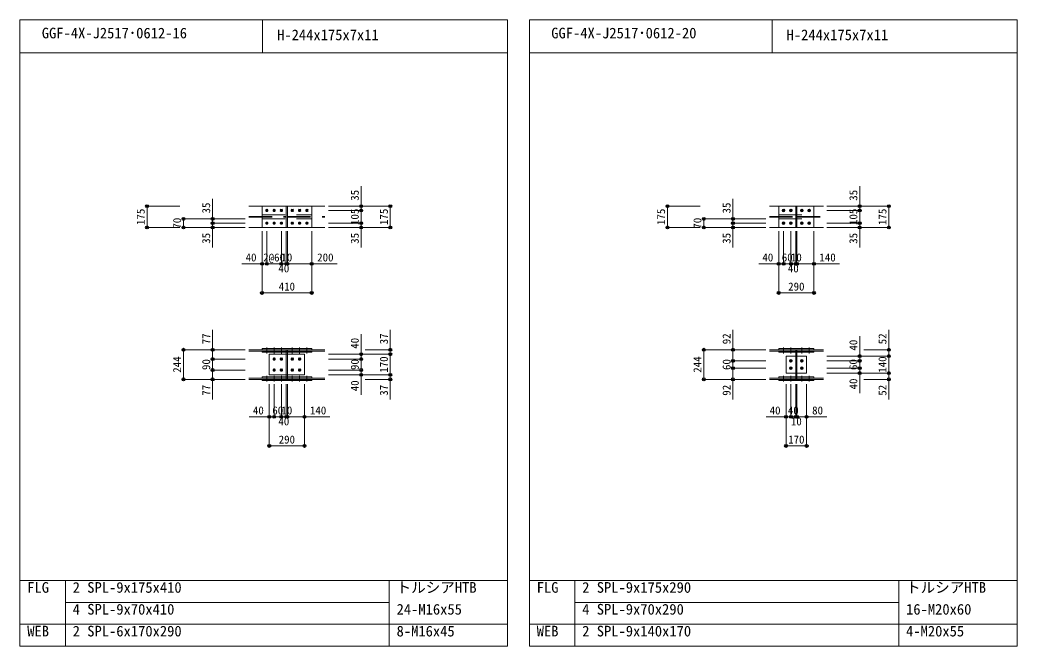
# Model space of a CAD drawing. Units: millimetres, scale not verified. Extents: x -8310 to 8310, y -4800 to 5700.
# Drawn here: x 90 to 8310, y -4800 to 360 of the extents above; entities that cross this region are included whole.
import ezdxf
from ezdxf.enums import TextEntityAlignment as Align

# ---------------------------------------------------------------- set-up
doc = ezdxf.new("R2010")
doc.units = ezdxf.units.MM
doc.header["$LTSCALE"] = 30
doc.header["$PDMODE"] = 32
doc.header["$PDSIZE"] = 24
doc.linetypes.add('USER2', pattern=[9.525, 6.35, -3.175])
doc.layers.add('0-0', color=7, linetype='Continuous')
doc.layers.add('0-2', color=7, linetype='Continuous')
for name, color, linetype, lineweight in [('0-1', 7, 'Continuous', 18), ('0-5', 7, 'Continuous', 18), ('0-6', 7, 'USER2', 18), ('0-8', 7, 'Continuous', 18), ('0-9', 7, 'Continuous', 18), ('0-A', 7, 'Continuous', 18), ('0-B', 7, 'Continuous', 18)]:
    doc.layers.add(name, color=color, linetype=linetype, lineweight=lineweight)
doc.styles.add('ＭＳ ゴシック', font='')
doc.styles.get('ＭＳ ゴシック').set_extended_font_data('MS Gothic')

msp = doc.modelspace()

# ---------------------------------------------------------------- linework, layer by layer
at = {"layer": '0-0'}
for p in [(1138, -1175), (2903, -1175), (2903, -1210), (3143, -1175), (5428, -1175), (7013, -1175), (7013, -1210), (7253, -1175), (1438, -1280), (1678, -1280), (1678, -1315), (2903, -1315), (5728, -1280), (5968, -1280), (5968, -1315), (7013, -1315), (1138, -1350), (1438, -1350), (1678, -1350), (2903, -1350), (3143, -1350), (5428, -1350), (5728, -1350), (5968, -1350), (7013, -1350), (7253, -1350), (2085.5, -1650), (2125.5, -1650), (2245.5, -1650), (2285.5, -1650), (2295.5, -1650), (2495.5, -1650), (6345.5, -1650), (6385.5, -1650), (6445.5, -1650), (6485.5, -1650), (6495.5, -1650), (6635.5, -1650), (2085.5, -1890), (2495.5, -1890), (6345.5, -1890), (6635.5, -1890), (1438, -2358), (1678, -2358), (2903, -2395), (3143, -2358), (3143, -2395), (5728, -2358), (5968, -2358), (7253, -2358), (1678, -2435), (2903, -2435), (5968, -2450), (7013, -2410), (7013, -2450), (7253, -2410), (1678, -2525), (2903, -2525), (5968, -2510), (7013, -2510), (7013, -2550), (7253, -2550), (1438, -2602), (1678, -2602), (2903, -2565), (3143, -2565), (3143, -2602), (5728, -2602), (5968, -2602), (7253, -2602), (2145.5, -2911), (2185.5, -2911), (2245.5, -2911), (2285.5, -2911), (2295.5, -2911), (2435.5, -2911), (6405.5, -2911), (6445.5, -2911), (6485.5, -2911), (6495.5, -2911), (6575.5, -2911), (2145.5, -3151), (2435.5, -3151), (6405.5, -3151), (6575.5, -3151)]:
    msp.add_point(p, dxfattribs=at)
at = {"layer": '0-1'}
for p, q in [((90, -4800), (90, 360)), ((90, 360), (4110, 360)), ((2090, 90), (2090, 360)), ((4110, -4800), (4110, 360)), ((4290, -4800), (4290, 360)), ((4290, 360), (8310, 360)), ((6290, 90), (6290, 360)), ((8310, -4800), (8310, 360)), ((90, 90), (4110, 90)), ((4290, 90), (8310, 90)), ((90, -4260), (4110, -4260)), ((465, -4800), (465, -4260)), ((3135, -4800), (3135, -4260)), ((4290, -4260), (8310, -4260)), ((4665, -4800), (4665, -4260)), ((7335, -4800), (7335, -4260)), ((465, -4440), (3135, -4440)), ((4665, -4440), (7335, -4440)), ((90, -4620), (4110, -4620)), ((4290, -4620), (8310, -4620)), ((90, -4800), (4110, -4800)), ((4290, -4800), (8310, -4800))]:
    msp.add_line(p, q, dxfattribs=at)
at = {"layer": '0-5'}
for p, q in [((1978, -1175), (2285.5, -1175)), ((2085.5, -1175), (2495.5, -1175)), ((2085.5, -1350), (2085.5, -1175)), ((2295.5, -1175), (2603, -1175)), ((6268, -1175), (6485.5, -1175)), ((6345.5, -1175), (6635.5, -1175)), ((6345.5, -1350), (6345.5, -1175)), ((6495.5, -1175), (6713, -1175)), ((1978, -1350), (2285.5, -1350)), ((2295.5, -1350), (2603, -1350)), ((6268, -1350), (6485.5, -1350)), ((6495.5, -1350), (6713, -1350)), ((1978, -2358), (2285.5, -2358)), ((2085.5, -2349), (2495.5, -2349)), ((2085.5, -2358), (2085.5, -2349)), ((2085.5, -2369), (2495.5, -2369)), ((2085.5, -2378), (2085.5, -2369)), ((2285.5, -2395), (2285.5, -2378)), ((2295.5, -2358), (2603, -2358)), ((2295.5, -2369), (2295.5, -2358)), ((2295.5, -2369), (2603, -2369)), ((2295.5, -2395), (2295.5, -2378)), ((6268, -2358), (6485.5, -2358)), ((6345.5, -2349), (6635.5, -2349)), ((6345.5, -2358), (6345.5, -2349)), ((6345.5, -2369), (6635.5, -2369)), ((6345.5, -2378), (6345.5, -2369)), ((6485.5, -2410), (6485.5, -2378)), ((6495.5, -2358), (6713, -2358)), ((6495.5, -2369), (6495.5, -2358)), ((6495.5, -2369), (6713, -2369)), ((6495.5, -2410), (6495.5, -2378)), ((2145.5, -2395), (2435.5, -2395)), ((2145.5, -2565), (2145.5, -2395)), ((6405.5, -2410), (6575.5, -2410)), ((6405.5, -2550), (6405.5, -2410)), ((1978, -2591), (2285.5, -2591)), ((2085.5, -2582), (2285.5, -2582)), ((2085.5, -2591), (2085.5, -2582)), ((2085.5, -2591), (2285.5, -2591)), ((2085.5, -2602), (2285.5, -2602)), ((2085.5, -2611), (2085.5, -2602)), ((2085.5, -2611), (2285.5, -2611)), ((2285.5, -2582), (2285.5, -2565)), ((2285.5, -2582), (2495.5, -2582)), ((2285.5, -2591), (2495.5, -2591)), ((2285.5, -2602), (2495.5, -2602)), ((2285.5, -2611), (2495.5, -2611)), ((2295.5, -2582), (2295.5, -2565)), ((2295.5, -2602), (2603, -2602)), ((2495.5, -2591), (2495.5, -2582)), ((2495.5, -2611), (2495.5, -2602)), ((6268, -2591), (6485.5, -2591)), ((6345.5, -2582), (6485.5, -2582)), ((6345.5, -2591), (6345.5, -2582)), ((6345.5, -2591), (6485.5, -2591)), ((6345.5, -2602), (6485.5, -2602)), ((6345.5, -2611), (6345.5, -2602)), ((6345.5, -2611), (6485.5, -2611)), ((6485.5, -2582), (6485.5, -2550)), ((6485.5, -2582), (6635.5, -2582)), ((6485.5, -2591), (6635.5, -2591)), ((6485.5, -2602), (6635.5, -2602)), ((6485.5, -2611), (6635.5, -2611)), ((6495.5, -2582), (6495.5, -2550)), ((6495.5, -2602), (6713, -2602)), ((6635.5, -2591), (6635.5, -2582)), ((6635.5, -2611), (6635.5, -2602))]:
    msp.add_line(p, q, dxfattribs=at)
for points in [[(2085.5, -1350), (2495.5, -1350), (2495.5, -1175)], [(6345.5, -1350), (6635.5, -1350), (6635.5, -1175)], [(1978, -2369), (2285.5, -2369), (2285.5, -2358)], [(2085.5, -2358), (2495.5, -2358), (2495.5, -2349)], [(2085.5, -2378), (2495.5, -2378), (2495.5, -2369)], [(6268, -2369), (6485.5, -2369), (6485.5, -2358)], [(6345.5, -2358), (6635.5, -2358), (6635.5, -2349)], [(6345.5, -2378), (6635.5, -2378), (6635.5, -2369)], [(2145.5, -2565), (2435.5, -2565), (2435.5, -2395)], [(6405.5, -2550), (6575.5, -2550), (6575.5, -2410)], [(1978, -2602), (2285.5, -2602), (2285.5, -2591)], [(2295.5, -2602), (2295.5, -2591), (2603, -2591)], [(6268, -2602), (6485.5, -2602), (6485.5, -2591)], [(6495.5, -2602), (6495.5, -2591), (6713, -2591)]]:
    msp.add_lwpolyline(points, dxfattribs=at)
at = {"layer": '0-6'}
for p, q in [((2085.5, -1175), (2495.5, -1175)), ((2285.5, -1350), (2285.5, -1175)), ((2295.5, -1350), (2295.5, -1175)), ((6345.5, -1175), (6635.5, -1175)), ((6485.5, -1350), (6485.5, -1175)), ((6495.5, -1350), (6495.5, -1175)), ((1978, -1259), (2285.5, -1259)), ((1978, -1266), (2285.5, -1266)), ((2085.5, -1245), (2495.5, -1245)), ((2085.5, -1280), (2495.5, -1280)), ((2295.5, -1259), (2603, -1259)), ((2295.5, -1266), (2603, -1266)), ((6268, -1259), (6485.5, -1259)), ((6268, -1266), (6485.5, -1266)), ((6345.5, -1245), (6635.5, -1245)), ((6345.5, -1280), (6635.5, -1280)), ((6495.5, -1259), (6713, -1259)), ((6495.5, -1266), (6713, -1266)), ((2085.5, -1350), (2495.5, -1350)), ((6345.5, -1350), (6635.5, -1350)), ((2285.5, -2378), (2285.5, -2369)), ((2295.5, -2378), (2295.5, -2369)), ((6485.5, -2378), (6485.5, -2369)), ((6495.5, -2378), (6495.5, -2369)), ((2285.5, -2565), (2285.5, -2395)), ((2295.5, -2565), (2295.5, -2395)), ((6485.5, -2550), (6485.5, -2410)), ((6495.5, -2550), (6495.5, -2410)), ((2285.5, -2591), (2285.5, -2582)), ((2295.5, -2591), (2295.5, -2582)), ((6485.5, -2591), (6485.5, -2582)), ((6495.5, -2591), (6495.5, -2582))]:
    msp.add_line(p, q, dxfattribs=at)
at = {"layer": '0-8'}
for p, q in [((2114.5, -1210), (2136.5, -1210)), ((2116.17, -1219.34), (2134.83, -1200.67)), ((2116.17, -1200.67), (2134.83, -1219.33)), ((2125.5, -1221), (2125.5, -1199)), ((2174.5, -1210), (2196.5, -1210)), ((2176.17, -1219.34), (2194.83, -1200.67)), ((2176.17, -1200.67), (2194.83, -1219.33)), ((2185.5, -1221), (2185.5, -1199)), ((2234.5, -1210), (2256.5, -1210)), ((2236.17, -1219.34), (2254.83, -1200.67)), ((2236.17, -1200.67), (2254.83, -1219.33)), ((2245.5, -1221), (2245.5, -1199)), ((2324.5, -1210), (2346.5, -1210)), ((2326.17, -1219.34), (2344.83, -1200.67)), ((2326.17, -1200.67), (2344.83, -1219.33)), ((2335.5, -1221), (2335.5, -1199)), ((2384.5, -1210), (2406.5, -1210)), ((2386.17, -1219.34), (2404.83, -1200.67)), ((2386.17, -1200.67), (2404.83, -1219.33)), ((2395.5, -1221), (2395.5, -1199)), ((2444.5, -1210), (2466.5, -1210)), ((2446.17, -1219.34), (2464.83, -1200.67)), ((2446.17, -1200.67), (2464.83, -1219.33)), ((2455.5, -1221), (2455.5, -1199)), ((6374.5, -1210), (6396.5, -1210)), ((6376.17, -1219.34), (6394.83, -1200.67)), ((6385.5, -1221), (6385.5, -1199)), ((6434.5, -1210), (6456.5, -1210)), ((6436.17, -1219.34), (6454.83, -1200.67)), ((6445.5, -1221), (6445.5, -1199)), ((6524.5, -1210), (6546.5, -1210)), ((6526.17, -1219.34), (6544.83, -1200.67)), ((6535.5, -1221), (6535.5, -1199)), ((6584.5, -1210), (6606.5, -1210)), ((6586.17, -1219.34), (6604.83, -1200.67)), ((6595.5, -1221), (6595.5, -1199)), ((2114.5, -1315), (2136.5, -1315)), ((2116.17, -1324.34), (2134.83, -1305.67)), ((2116.17, -1305.67), (2134.83, -1324.33)), ((2125.5, -1326), (2125.5, -1304)), ((2174.5, -1315), (2196.5, -1315)), ((2176.17, -1324.34), (2194.83, -1305.67)), ((2176.17, -1305.67), (2194.83, -1324.33)), ((2185.5, -1326), (2185.5, -1304)), ((2234.5, -1315), (2256.5, -1315)), ((2236.17, -1324.34), (2254.83, -1305.67)), ((2236.17, -1305.67), (2254.83, -1324.33)), ((2245.5, -1326), (2245.5, -1304)), ((2324.5, -1315), (2346.5, -1315)), ((2326.17, -1324.34), (2344.83, -1305.67)), ((2326.17, -1305.67), (2344.83, -1324.33)), ((2335.5, -1326), (2335.5, -1304)), ((2384.5, -1315), (2406.5, -1315)), ((2386.17, -1324.34), (2404.83, -1305.67)), ((2386.17, -1305.67), (2404.83, -1324.33)), ((2395.5, -1326), (2395.5, -1304)), ((2444.5, -1315), (2466.5, -1315)), ((2446.17, -1324.34), (2464.83, -1305.67)), ((2446.17, -1305.67), (2464.83, -1324.33)), ((2455.5, -1326), (2455.5, -1304)), ((6374.5, -1315), (6396.5, -1315)), ((6376.17, -1324.34), (6394.83, -1305.67)), ((6385.5, -1326), (6385.5, -1304)), ((6434.5, -1315), (6456.5, -1315)), ((6436.17, -1324.34), (6454.83, -1305.67)), ((6445.5, -1326), (6445.5, -1304)), ((6524.5, -1315), (6546.5, -1315)), ((6526.17, -1324.34), (6544.83, -1305.67)), ((6535.5, -1326), (6535.5, -1304)), ((6584.5, -1315), (6606.5, -1315)), ((6586.17, -1324.34), (6604.83, -1305.67)), ((6595.5, -1326), (6595.5, -1304)), ((2174.5, -2435), (2196.5, -2435)), ((2176.17, -2444.34), (2194.83, -2425.67)), ((2176.17, -2425.67), (2194.83, -2444.33)), ((2185.5, -2446), (2185.5, -2424)), ((2234.5, -2435), (2256.5, -2435)), ((2236.17, -2444.34), (2254.83, -2425.67)), ((2236.17, -2425.67), (2254.83, -2444.33)), ((2245.5, -2446), (2245.5, -2424)), ((2324.5, -2435), (2346.5, -2435)), ((2326.17, -2444.34), (2344.83, -2425.67)), ((2326.17, -2425.67), (2344.83, -2444.33)), ((2335.5, -2446), (2335.5, -2424)), ((2384.5, -2435), (2406.5, -2435)), ((2386.17, -2444.34), (2404.83, -2425.67)), ((2386.17, -2425.67), (2404.83, -2444.33)), ((2395.5, -2446), (2395.5, -2424)), ((6434.5, -2450), (6456.5, -2450)), ((6436.17, -2459.34), (6454.83, -2440.67)), ((6445.5, -2461), (6445.5, -2439)), ((6524.5, -2450), (6546.5, -2450)), ((6526.17, -2459.34), (6544.83, -2440.67)), ((6535.5, -2461), (6535.5, -2439)), ((2174.5, -2525), (2196.5, -2525)), ((2176.17, -2534.34), (2194.83, -2515.67)), ((2176.17, -2515.67), (2194.83, -2534.33)), ((2185.5, -2536), (2185.5, -2514)), ((2234.5, -2525), (2256.5, -2525)), ((2236.17, -2534.34), (2254.83, -2515.67)), ((2236.17, -2515.67), (2254.83, -2534.33)), ((2245.5, -2536), (2245.5, -2514)), ((2324.5, -2525), (2346.5, -2525)), ((2326.17, -2534.34), (2344.83, -2515.67)), ((2326.17, -2515.67), (2344.83, -2534.33)), ((2335.5, -2536), (2335.5, -2514)), ((2384.5, -2525), (2406.5, -2525)), ((2386.17, -2534.34), (2404.83, -2515.67)), ((2386.17, -2515.67), (2404.83, -2534.33)), ((2395.5, -2536), (2395.5, -2514)), ((6434.5, -2510), (6456.5, -2510)), ((6436.17, -2519.34), (6454.83, -2500.67)), ((6445.5, -2521), (6445.5, -2499)), ((6524.5, -2510), (6546.5, -2510)), ((6526.17, -2519.34), (6544.83, -2500.67)), ((6535.5, -2521), (6535.5, -2499))]:
    msp.add_line(p, q, dxfattribs=at)
at = {"layer": '0-9'}
for p, q in [((2125.5, -2339), (2125.5, -2388)), ((2185.5, -2339), (2185.5, -2388)), ((2245.5, -2339), (2245.5, -2388)), ((2335.5, -2339), (2335.5, -2388)), ((2395.5, -2339), (2395.5, -2388)), ((2455.5, -2339), (2455.5, -2388)), ((6385.5, -2339), (6385.5, -2388)), ((6445.5, -2339), (6445.5, -2388)), ((6535.5, -2339), (6535.5, -2388)), ((6595.5, -2339), (6595.5, -2388)), ((2125.5, -2621), (2125.5, -2572)), ((2185.5, -2621), (2185.5, -2572)), ((2245.5, -2621), (2245.5, -2572)), ((2335.5, -2621), (2335.5, -2572)), ((2395.5, -2621), (2395.5, -2572)), ((2455.5, -2621), (2455.5, -2572)), ((6385.5, -2621), (6385.5, -2572)), ((6445.5, -2621), (6445.5, -2572)), ((6535.5, -2621), (6535.5, -2572)), ((6595.5, -2621), (6595.5, -2572))]:
    msp.add_line(p, q, dxfattribs=at)
at = {"layer": '0-A'}
for p, q in [((1408, -1175), (1138, -1175)), ((2633, -1175), (2903, -1175)), ((2633, -1175), (3143, -1175)), ((2633, -1210), (2903, -1210)), ((5698, -1175), (5428, -1175)), ((6743, -1175), (7013, -1175)), ((6743, -1175), (7253, -1175)), ((6743, -1210), (7013, -1210)), ((1948, -1280), (1438, -1280)), ((1948, -1280), (1678, -1280)), ((1948, -1315), (1678, -1315)), ((1678, -1515), (1678, -1315)), ((2633, -1315), (2903, -1315)), ((2903, -1515), (2903, -1315)), ((6238, -1280), (5728, -1280)), ((6238, -1280), (5968, -1280)), ((6238, -1315), (5968, -1315)), ((5968, -1515), (5968, -1315)), ((6743, -1315), (7013, -1315)), ((7013, -1515), (7013, -1315)), ((1948, -1350), (1678, -1350)), ((2085.5, -1380), (2085.5, -1650)), ((2085.5, -1380), (2085.5, -1890)), ((2125.5, -1380), (2125.5, -1650)), ((2125.5, -1380), (2125.5, -1650)), ((2245.5, -1380), (2245.5, -1650)), ((2245.5, -1380), (2245.5, -1650)), ((2285.5, -1380), (2285.5, -1650)), ((2285.5, -1380), (2285.5, -1650)), ((2295.5, -1380), (2295.5, -1650)), ((2295.5, -1380), (2295.5, -1650)), ((2495.5, -1380), (2495.5, -1650)), ((2495.5, -1380), (2495.5, -1890)), ((2633, -1350), (2903, -1350)), ((6238, -1350), (5968, -1350)), ((6345.5, -1380), (6345.5, -1650)), ((6345.5, -1380), (6345.5, -1890)), ((6385.5, -1380), (6385.5, -1650)), ((6385.5, -1380), (6385.5, -1650)), ((6445.5, -1380), (6445.5, -1650)), ((6445.5, -1380), (6445.5, -1650)), ((6485.5, -1380), (6485.5, -1650)), ((6485.5, -1380), (6485.5, -1650)), ((6495.5, -1380), (6495.5, -1650)), ((6495.5, -1380), (6495.5, -1650)), ((6635.5, -1380), (6635.5, -1650)), ((6635.5, -1380), (6635.5, -1890)), ((6743, -1350), (7013, -1350)), ((1920.5, -1650), (2125.5, -1650)), ((2125.5, -1650), (2245.5, -1650)), ((2245.5, -1650), (2285.5, -1650)), ((2285.5, -1650), (2295.5, -1650)), ((2295.5, -1650), (2705.5, -1650)), ((6180.5, -1650), (6385.5, -1650)), ((6385.5, -1650), (6445.5, -1650)), ((6445.5, -1650), (6485.5, -1650)), ((6485.5, -1650), (6495.5, -1650)), ((6495.5, -1650), (6845.5, -1650)), ((2085.5, -1890), (2495.5, -1890)), ((6345.5, -1890), (6635.5, -1890)), ((1948, -2358), (1438, -2358)), ((1948, -2358), (1678, -2358)), ((2936.81, -2358), (3143, -2358)), ((6238, -2358), (5728, -2358)), ((6238, -2358), (5968, -2358)), ((7047.5, -2358), (7253, -2358)), ((1948, -2435), (1678, -2435)), ((2633, -2395), (2903, -2395)), ((2633, -2395), (3143, -2395)), ((2633, -2435), (2903, -2435)), ((6238, -2450), (5968, -2450)), ((6743, -2410), (7013, -2410)), ((6743, -2410), (7253, -2410)), ((6743, -2450), (7013, -2450)), ((1948, -2525), (1678, -2525)), ((1678, -2767), (1678, -2525)), ((2633, -2525), (2903, -2525)), ((2903, -2730), (2903, -2525)), ((6238, -2510), (5968, -2510)), ((5968, -2767), (5968, -2510)), ((6743, -2510), (7013, -2510)), ((7013, -2715), (7013, -2510)), ((1948, -2602), (1678, -2602)), ((2633, -2565), (2903, -2565)), ((2633, -2565), (3143, -2565)), ((2936.81, -2602), (3143, -2602)), ((3143, -2767), (3143, -2565)), ((6238, -2602), (5968, -2602)), ((6743, -2550), (7013, -2550)), ((6743, -2550), (7253, -2550)), ((7047.5, -2602), (7253, -2602)), ((7253, -2767), (7253, -2550)), ((2145.5, -2641), (2145.5, -2911)), ((2145.5, -2641), (2145.5, -3151)), ((2185.5, -2641), (2185.5, -2911)), ((2185.5, -2641), (2185.5, -2911)), ((2245.5, -2641), (2245.5, -2911)), ((2245.5, -2641), (2245.5, -2911)), ((2285.5, -2641), (2285.5, -2911)), ((2285.5, -2641), (2285.5, -2911)), ((2295.5, -2641), (2295.5, -2911)), ((2295.5, -2641), (2295.5, -2911)), ((2435.5, -2641), (2435.5, -2911)), ((2435.5, -2641), (2435.5, -3151)), ((6405.5, -2641), (6405.5, -2911)), ((6405.5, -2641), (6405.5, -3151)), ((6445.5, -2641), (6445.5, -2911)), ((6445.5, -2641), (6445.5, -2911)), ((6485.5, -2641), (6485.5, -2911)), ((6485.5, -2641), (6485.5, -2911)), ((6495.5, -2641), (6495.5, -2911)), ((6495.5, -2641), (6495.5, -2911)), ((6575.5, -2641), (6575.5, -2911)), ((6575.5, -2641), (6575.5, -3151)), ((1980.5, -2911), (2185.5, -2911)), ((2185.5, -2911), (2245.5, -2911)), ((2245.5, -2911), (2285.5, -2911)), ((2285.5, -2911), (2295.5, -2911)), ((2295.5, -2911), (2645.5, -2911)), ((6240.5, -2911), (6445.5, -2911)), ((6445.5, -2911), (6485.5, -2911)), ((6485.5, -2911), (6495.5, -2911)), ((6495.5, -2911), (6740.5, -2911)), ((2145.5, -3151), (2435.5, -3151)), ((6405.5, -3151), (6575.5, -3151))]:
    msp.add_line(p, q, dxfattribs=at)
for points in [[(2633, -1210), (2903, -1210), (2903, -1010)], [(6743, -1210), (7013, -1210), (7013, -1010)], [(1948, -1315), (1678, -1315), (1678, -1115)], [(6238, -1315), (5968, -1315), (5968, -1115)], [(1408, -1350), (1138, -1350), (1138, -1175)], [(2633, -1350), (3143, -1350), (3143, -1175)], [(2633, -1315), (2903, -1315), (2903, -1210)], [(5698, -1350), (5428, -1350), (5428, -1175)], [(6743, -1350), (7253, -1350), (7253, -1175)], [(6743, -1315), (7013, -1315), (7013, -1210)], [(1948, -1350), (1438, -1350), (1438, -1280)], [(6238, -1350), (5728, -1350), (5728, -1280)], [(1948, -2435), (1678, -2435), (1678, -2193)], [(2633, -2395), (3143, -2395), (3143, -2193)], [(6238, -2450), (5968, -2450), (5968, -2193)], [(6743, -2410), (7253, -2410), (7253, -2193)], [(2633, -2435), (2903, -2435), (2903, -2230)], [(6743, -2450), (7013, -2450), (7013, -2245)], [(1948, -2602), (1438, -2602), (1438, -2358)], [(6238, -2602), (5728, -2602), (5728, -2358)], [(1948, -2525), (1678, -2525), (1678, -2435)], [(2633, -2565), (3143, -2565), (3143, -2395)], [(2633, -2525), (2903, -2525), (2903, -2435)], [(6238, -2510), (5968, -2510), (5968, -2450)], [(6743, -2550), (7253, -2550), (7253, -2410)], [(6743, -2510), (7013, -2510), (7013, -2450)]]:
    msp.add_lwpolyline(points, dxfattribs=at)
at = {"layer": '0-B'}
for centre, radius in [((2125.5, -1210), 9), ((2185.5, -1210), 9), ((2245.5, -1210), 9), ((2335.5, -1210), 9), ((2395.5, -1210), 9), ((2455.5, -1210), 9), ((6385.5, -1210), 11), ((6445.5, -1210), 11), ((6535.5, -1210), 11), ((6595.5, -1210), 11), ((2125.5, -1315), 9), ((2185.5, -1315), 9), ((2245.5, -1315), 9), ((2335.5, -1315), 9), ((2395.5, -1315), 9), ((2455.5, -1315), 9), ((6385.5, -1315), 11), ((6445.5, -1315), 11), ((6535.5, -1315), 11), ((6595.5, -1315), 11), ((2185.5, -2435), 9), ((2245.5, -2435), 9), ((2335.5, -2435), 9), ((2395.5, -2435), 9), ((6445.5, -2450), 11), ((6535.5, -2450), 11), ((2185.5, -2525), 9), ((2245.5, -2525), 9), ((2335.5, -2525), 9), ((2395.5, -2525), 9), ((6445.5, -2510), 11), ((6535.5, -2510), 11)]:
    msp.add_circle(centre, radius, dxfattribs=at)

# ---------------------------------------------------------------- texts
at = {"layer": '0-2', "style": 'ＭＳ ゴシック'}
for s, p in [('GGF-4X-J2517･0612-16', (270, 181.8)), ('H-244x175x7x11', (2210, 166.8)), ('GGF-4X-J2517･0612-20', (4470, 181.8)), ('H-244x175x7x11', (6410, 166.8)), ('FLG', (150, -4387.2)), ('2', (525, -4387.2)), ('SPL-9x175x410', (645, -4387.2)), ('トルシアHTB', (3195, -4387.2)), ('FLG', (4350, -4387.2)), ('2', (4725, -4387.2)), ('SPL-9x175x290', (4845, -4387.2)), ('トルシアHTB', (7395, -4387.2)), ('4', (525, -4567.2)), ('SPL-9x70x410', (645, -4567.2)), ('24-M16x55', (3195, -4567.2)), ('4', (4725, -4567.2)), ('SPL-9x70x290', (4845, -4567.2)), ('16-M20x60', (7395, -4567.2)), ('WEB', (150, -4747.2)), ('2', (525, -4747.2)), ('SPL-6x170x290', (645, -4747.2)), ('8-M16x45', (3195, -4747.2)), ('WEB', (4350, -4747.2)), ('2', (4725, -4747.2)), ('SPL-9x140x170', (4845, -4747.2)), ('4-M20x55', (7395, -4747.2))]:
    msp.add_text(s, height=87.98, dxfattribs=at).set_placement(p, align=Align.BOTTOM_LEFT)
at = {"layer": '0-A', "style": 'ＭＳ ゴシック'}
for s, p in [('35', (2903, -1130)), ('35', (7013, -1130)), ('35', (1678, -1235)), ('35', (5968, -1235)), ('175', (1138, -1330)), ('105', (2903, -1330)), ('175', (3143, -1330)), ('175', (5428, -1330)), ('105', (7013, -1330)), ('175', (7253, -1330)), ('70', (1438, -1360)), ('70', (5728, -1360)), ('35', (1678, -1485)), ('35', (2903, -1485)), ('35', (5968, -1485)), ('35', (7013, -1485)), ('77', (1678, -2313)), ('40', (2903, -2350)), ('37', (3143, -2313)), ('92', (5968, -2313)), ('40', (7013, -2365)), ('52', (7253, -2313)), ('244', (1438, -2547.5)), ('90', (1678, -2525)), ('90', (2903, -2525)), ('170', (3143, -2547.5)), ('244', (5728, -2547.5)), ('60', (5968, -2525)), ('60', (7013, -2525)), ('140', (7253, -2547.5)), ('40', (2903, -2700)), ('40', (7013, -2685)), ('77', (1678, -2737)), ('37', (3143, -2737)), ('92', (5968, -2737)), ('52', (7253, -2737))]:
    msp.add_text(s, height=65.98, rotation=90, dxfattribs=at).set_placement(p, align=Align.BOTTOM_LEFT)
for s, p in [('40', (1950.5, -1650)), ('2@60', (2095.5, -1650)), ('10', (2245.5, -1650)), ('200', (2540.5, -1650)), ('40', (6210.5, -1650)), ('60', (6370.5, -1650)), ('10', (6445.5, -1650)), ('140', (6680.5, -1650)), ('40', (2220.5, -1740)), ('40', (6420.5, -1740)), ('410', (2223, -1890)), ('290', (6423, -1890)), ('40', (2010.5, -2911)), ('60', (2170.5, -2911)), ('10', (2245.5, -2911)), ('140', (2480.5, -2911)), ('40', (6270.5, -2911)), ('40', (6420.5, -2911)), ('80', (6620.5, -2911)), ('40', (2220.5, -3001)), ('10', (6445.5, -3001)), ('290', (2223, -3151)), ('170', (6423, -3151))]:
    msp.add_text(s, height=65.98, dxfattribs=at).set_placement(p, align=Align.BOTTOM_LEFT)

doc.saveas('drawing.dxf')
